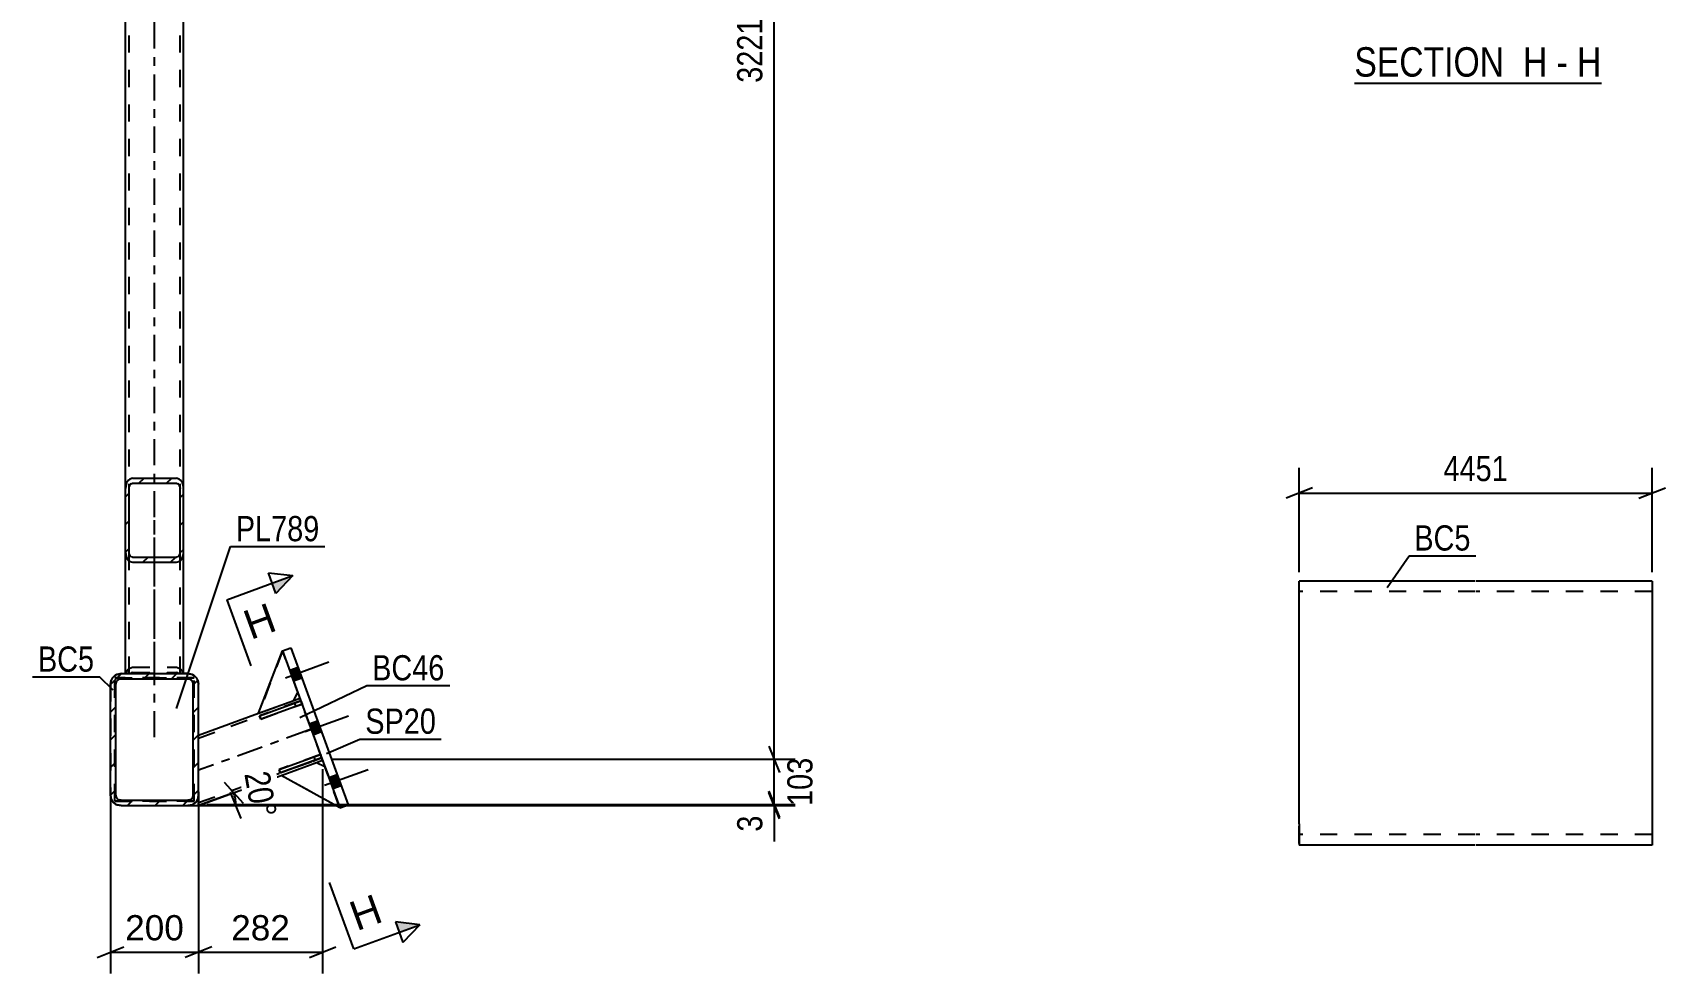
# Model space of a CAD drawing. Header units: millimetres. Extents: x 0 to 841, y 0 to 594.
# Drawn here: x 315.2 to 500.7, y 297.8 to 404.7 of the extents above; entities that cross this region are included whole.
import ezdxf

# ---------------------------------------------------------------- set-up
doc = ezdxf.new("R2010")
doc.units = ezdxf.units.MM
doc.linetypes.add('DXK_LINE_DOT2', pattern=[3.9198, 1.9599, -1.9599])
doc.linetypes.add('DXK_LINE_DOT3', pattern=[5.9187, 2.979, -0.9799, 0.9799, -0.9799])
doc.styles.add('Arial', font='ARIAL.TTF', dxfattribs={"height": 0.2})
doc.styles.add('Arial Narrow', font='ARIALN.TTF', dxfattribs={"height": 0.2})

# ---------------------------------------------------------------- blocks, each defined once
blk = doc.blocks.new('Unknown-318891736-19 - 1372')
at = {"color": 6, "linetype": 'Continuous'}
blk.add_line((465.35, 398.97), (493.42, 398.97), dxfattribs=at)
at = {"color": 0, "linetype": 'Continuous'}
for points in [[(483.46, 399.72), (483.46, 403.22), (465.35, 403.22), (465.35, 399.72)], [(487.28, 399.72), (487.28, 403.22), (484.51, 403.22), (484.51, 399.72)], [(489.6, 399.72), (489.6, 403.22), (488.33, 403.22), (488.33, 399.72)], [(493.42, 399.72), (493.42, 403.22), (490.65, 403.22), (490.65, 399.72)]]:
    blk.add_wipeout(points, dxfattribs=at)
at = {"color": 7, "linetype": 'Continuous', "style": 'Arial Narrow'}
for s, p in [('SECTION ', (465.35, 399.72)), ('H', (484.51, 399.72)), ('H', (490.65, 399.72)), ('-', (488.33, 399.72))]:
    blk.add_text(s, height=3.34, dxfattribs=at).set_placement(p)
blk = doc.blocks.new('Part-318891736-4527 - 4521')
at = {"color": 2, "linetype": 'Continuous'}
for p, q in [((340.83, 327.38), (343.56, 334.49)), ((340.83, 327.38), (344.83, 328.83)), ((344.83, 328.83), (345.27, 329.79))]:
    blk.add_line(p, q, dxfattribs=at)
at = {"color": 7, "linetype": 'DXK_LINE_DOT2'}
blk.add_line((345.27, 329.79), (343.56, 334.49), dxfattribs=at)
blk = doc.blocks.new('Part-318891736-4528 - 4521')
at = {"color": 7, "linetype": 'DXK_LINE_DOT2'}
for p, q in [((343.56, 334.49), (340.83, 327.38)), ((345.27, 329.79), (343.56, 334.49)), ((340.83, 327.38), (344.83, 328.83)), ((344.83, 328.83), (345.27, 329.79))]:
    blk.add_line(p, q, dxfattribs=at)
blk = doc.blocks.new('Part-318891736-4529 - 4521')
at = {"color": 7, "linetype": 'DXK_LINE_DOT2'}
for p, q in [((345.63, 328.81), (340.93, 327.1)), ((341.07, 326.72), (345.77, 328.43)), ((345.06, 328.17), (344.93, 328.55)), ((345.77, 328.43), (345.63, 328.81)), ((340.93, 327.1), (341.07, 326.72))]:
    blk.add_line(p, q, dxfattribs=at)
blk = doc.blocks.new('Part-318891736-4596 - 4521')
at = {"color": 2, "linetype": 'Continuous'}
for p, q in [((343.56, 334.49), (344.5, 334.83)), ((343.56, 334.49), (350.06, 316.64)), ((344.5, 334.83), (351, 316.98)), ((350.06, 316.64), (351, 316.98))]:
    blk.add_line(p, q, dxfattribs=at)
blk = doc.blocks.new('Part-318891736-4534 - 4521')
at = {"color": 2, "linetype": 'Continuous'}
for p, q in [((343.16, 320.99), (347.86, 322.7)), ((343.19, 320.89), (343.16, 320.99)), ((347.99, 322.32), (343.29, 320.61)), ((347.86, 322.7), (347.99, 322.32)), ((343.29, 320.61), (343.19, 320.89))]:
    blk.add_line(p, q, dxfattribs=at)
at = {"color": 7, "linetype": 'DXK_LINE_DOT2'}
for p, q in [((347.29, 322.07), (347.15, 322.44)), ((343.19, 320.89), (343.19, 320.89))]:
    blk.add_line(p, q, dxfattribs=at)
blk = doc.blocks.new('Part-318891736-4548 - 4521')
at = {"color": 7, "linetype": 'DXK_LINE_DOT2'}
for p, q in [((332.3, 476.39), (325.7, 476.39)), ((325.7, 455.34), (325.7, 476.39)), ((326.1, 331.89), (326.1, 476.39)), ((331.9, 331.89), (331.9, 476.39)), ((332.3, 455.34), (332.3, 476.39)), ((325.7, 331.89), (325.7, 352.93)), ((332.3, 331.89), (332.3, 352.93)), ((332.3, 331.89), (325.7, 331.89))]:
    blk.add_line(p, q, dxfattribs=at)
at = {"color": 7, "linetype": 'DXK_LINE_DOT3'}
blk.add_line((329, 331.89), (329, 476.39), dxfattribs=at)
at = {"color": 2, "linetype": 'Continuous'}
for p, q in [((325.7, 352.93), (325.7, 455.34)), ((332.3, 352.93), (332.3, 455.34))]:
    blk.add_line(p, q, dxfattribs=at)
blk = doc.blocks.new('Part-318891736-4553 - 4521')
at = {"color": 2, "linetype": 'Continuous'}
for p, q in [((343.4, 320.33), (347.39, 321.78)), ((347.39, 321.78), (348.35, 321.34)), ((350.06, 316.64), (343.4, 320.33))]:
    blk.add_line(p, q, dxfattribs=at)
at = {"color": 7, "linetype": 'DXK_LINE_DOT2'}
blk.add_line((350.06, 316.64), (348.35, 321.34), dxfattribs=at)
blk = doc.blocks.new('Part-318891736-4554 - 4521')
at = {"color": 7, "linetype": 'DXK_LINE_DOT2'}
for p, q in [((343.4, 320.33), (347.39, 321.78)), ((347.39, 321.78), (348.35, 321.34)), ((348.35, 321.34), (350.06, 316.64)), ((350.06, 316.64), (343.4, 320.33))]:
    blk.add_line(p, q, dxfattribs=at)
blk = doc.blocks.new('Part-318891736-4555 - 4521')
at = {"color": 7, "linetype": 'DXK_LINE_DOT2'}
for p, q in [((347.86, 322.7), (343.16, 320.99)), ((343.16, 320.99), (343.29, 320.61)), ((343.29, 320.61), (347.99, 322.32)), ((347.29, 322.07), (347.15, 322.44)), ((347.99, 322.32), (347.86, 322.7))]:
    blk.add_line(p, q, dxfattribs=at)
blk = doc.blocks.new('Part-318891736-4567 - 4521')
at = {"linetype": 'Continuous'}
h = blk.add_hatch(dxfattribs=at)
h.set_pattern_fill('', scale=0.7, style=0, pattern_type=0)
h.set_pattern_definition([(45, (325.7, 345.694), (-1.57154, 1.57154), [])])
h.paths.add_polyline_path([(325.7, 352.93), (325.7, 345.69), (325.76, 345.25), (325.93, 344.88), (326.19, 344.62), (326.5, 344.54), (331.5, 344.54), (331.81, 344.62), (332.07, 344.88), (332.24, 345.25), (332.3, 345.69), (332.3, 352.93), (332.24, 353.37), (332.07, 353.75), (331.81, 354), (331.5, 354.09), (326.5, 354.09), (326.19, 354), (325.93, 353.75), (325.76, 353.37)])
h.paths.add_polyline_path([(326.22, 353.34), (326.35, 353.46), (326.5, 353.51), (331.5, 353.51), (331.65, 353.46), (331.78, 353.34), (331.87, 353.15), (331.9, 352.93), (331.9, 345.69), (331.87, 345.47), (331.78, 345.28), (331.65, 345.16), (331.5, 345.12), (326.5, 345.12), (326.35, 345.16), (326.22, 345.28), (326.13, 345.47), (326.1, 345.69), (326.1, 352.93), (326.13, 353.15)])
at = {"color": 2, "linetype": 'Continuous'}
for p, q in [((325.76, 353.37), (325.7, 352.93)), ((325.7, 345.69), (325.7, 352.93)), ((326.1, 352.93), (326.13, 353.15)), ((326.1, 345.69), (326.1, 352.93)), ((326.5, 354.09), (326.19, 354)), ((326.35, 353.46), (326.5, 353.51)), ((326.5, 354.09), (331.5, 354.09)), ((326.5, 353.51), (331.5, 353.51)), ((331.81, 354), (331.5, 354.09)), ((331.5, 353.51), (331.65, 353.46)), ((331.87, 353.15), (331.9, 352.93)), ((331.9, 345.69), (331.9, 352.93)), ((332.3, 352.93), (332.24, 353.37)), ((332.3, 345.69), (332.3, 352.93)), ((325.7, 331.89), (325.7, 345.69)), ((325.7, 345.69), (325.76, 345.25)), ((326.13, 345.47), (326.1, 345.69)), ((326.5, 345.12), (326.35, 345.16)), ((326.5, 345.12), (331.5, 345.12)), ((331.65, 345.16), (331.5, 345.12)), ((331.9, 345.69), (331.87, 345.47)), ((332.24, 345.25), (332.3, 345.69)), ((332.3, 331.89), (332.3, 345.69)), ((326.19, 344.62), (326.5, 344.54)), ((326.5, 344.54), (331.5, 344.54)), ((331.5, 344.54), (331.81, 344.62))]:
    blk.add_line(p, q, dxfattribs=at)
at = {"color": 7, "linetype": 'DXK_LINE_DOT2'}
for p, q in [((325.7, 345.69), (325.7, 352.93)), ((326.1, 331.89), (326.1, 352.93)), ((331.9, 331.89), (331.9, 352.93)), ((332.3, 345.69), (332.3, 352.93)), ((325.76, 331.89), (325.93, 332.27)), ((325.93, 332.27), (326.19, 332.52)), ((326.19, 332.52), (326.5, 332.61)), ((326.5, 332.61), (331.5, 332.61)), ((331.5, 332.61), (331.81, 332.52)), ((331.81, 332.52), (332.07, 332.27)), ((332.07, 332.27), (332.24, 331.89)), ((332.3, 331.89), (325.7, 331.89)), ((326.35, 331.99), (326.24, 331.89)), ((326.5, 332.03), (326.35, 331.99)), ((326.5, 332.03), (331.5, 332.03)), ((331.65, 331.99), (331.5, 332.03)), ((331.76, 331.89), (331.65, 331.99))]:
    blk.add_line(p, q, dxfattribs=at)
at = {"color": 7, "linetype": 'DXK_LINE_DOT3'}
blk.add_line((329, 324.66), (329, 349.31), dxfattribs=at)
at = {"color": 2, "linetype": 'Continuous'}
for centre, radius, start, end in [((326.79, 353.13), 1.05, 124.1734, 166.5321), ((326.64, 353.03), 0.527, 124.1734, 166.5321), ((331.36, 353.03), 0.527, 13.4679, 55.8266), ((331.21, 353.13), 1.05, 13.4679, 55.8266), ((326.79, 345.5), 1.05, 193.4679, 235.8266), ((326.64, 345.6), 0.527, 193.4679, 235.8266), ((331.36, 345.6), 0.527, 304.1734, 346.5321), ((331.21, 345.5), 1.05, 304.1734, 346.5321)]:
    blk.add_arc(centre, radius, start, end, dxfattribs=at)
blk = doc.blocks.new('Part-318891736-4578 - 4521')
at = {"color": 7, "linetype": 'DXK_LINE_DOT2'}
for p, q in [((334, 324.57), (345.63, 328.81)), ((340.83, 327.38), (344.83, 328.83)), ((348.1, 322.04), (345.53, 329.09)), ((334, 318.09), (334, 324.89)), ((334, 324.55), (334, 324.57)), ((334, 317.23), (347.99, 322.32)), ((343.4, 320.33), (347.39, 321.78)), ((334, 317.1), (334, 317.3))]:
    blk.add_line(p, q, dxfattribs=at)
at = {"color": 2, "linetype": 'Continuous'}
for p, q in [((344.83, 328.83), (345.53, 329.09)), ((334, 324.89), (340.83, 327.38)), ((347.39, 321.78), (348.1, 322.04)), ((334, 316.91), (343.4, 320.33)), ((334, 317.3), (334, 318.09)), ((334, 316.96), (334, 317.3)), ((334, 316.91), (334, 316.96))]:
    blk.add_line(p, q, dxfattribs=at)
at = {"color": 7, "linetype": 'DXK_LINE_DOT3'}
blk.add_line((346.81, 325.56), (334, 320.9), dxfattribs=at)
blk = doc.blocks.new('Part-318891736-4583 - 4521')
at = {"linetype": 'Continuous'}
h = blk.add_hatch(dxfattribs=at)
h.set_pattern_fill('', scale=0.7, style=0, pattern_type=0)
h.set_pattern_definition([(45, (324, 318.0862), (-1.57154, 1.57154), [])])
h.paths.add_polyline_path([(324, 330.69), (324, 318.09), (324.09, 317.63), (324.35, 317.24), (324.74, 316.98), (325.2, 316.89), (332.8, 316.89), (333.26, 316.98), (333.65, 317.24), (333.91, 317.63), (334, 318.09), (334, 330.69), (333.91, 331.15), (333.65, 331.53), (333.26, 331.79), (332.8, 331.89), (325.2, 331.89), (324.74, 331.79), (324.35, 331.53), (324.09, 331.15)])
h.paths.add_polyline_path([(324.78, 331.11), (324.97, 331.24), (325.2, 331.29), (332.8, 331.29), (333.03, 331.24), (333.22, 331.11), (333.35, 330.92), (333.4, 330.69), (333.4, 318.09), (333.35, 317.86), (333.22, 317.66), (333.03, 317.53), (332.8, 317.49), (325.2, 317.49), (324.97, 317.53), (324.78, 317.66), (324.65, 317.86), (324.6, 318.09), (324.6, 330.69), (324.65, 330.92)])
at = {"color": 7, "linetype": 'DXK_LINE_DOT2'}
for p, q in [((324, 330.69), (324.09, 331.15)), ((324, 330.69), (324, 318.09)), ((324.65, 330.92), (324.6, 330.69)), ((324.6, 318.09), (324.6, 330.69)), ((324.74, 331.79), (325.2, 331.89)), ((325.2, 331.29), (324.97, 331.24)), ((332.8, 331.89), (325.2, 331.89)), ((325.2, 331.29), (332.8, 331.29)), ((332.8, 331.89), (333.26, 331.79)), ((333.03, 331.24), (332.8, 331.29)), ((333.4, 330.69), (333.35, 330.92)), ((333.4, 318.09), (333.4, 330.69)), ((333.91, 331.15), (334, 330.69)), ((334, 318.09), (334, 330.69)), ((324.09, 317.63), (324, 318.09)), ((324.6, 318.09), (324.65, 317.86)), ((324.97, 317.53), (325.2, 317.49)), ((325.2, 317.49), (332.8, 317.49)), ((332.8, 317.49), (333.03, 317.53)), ((333.35, 317.86), (333.4, 318.09)), ((334, 318.09), (333.91, 317.63)), ((325.2, 316.89), (324.74, 316.98)), ((325.2, 316.89), (332.8, 316.89)), ((333.26, 316.98), (332.8, 316.89))]:
    blk.add_line(p, q, dxfattribs=at)
at = {"color": 2, "linetype": 'Continuous'}
for p, q in [((324.09, 331.15), (324, 330.69)), ((324, 330.69), (324, 330.69)), ((324, 318.09), (324, 330.69)), ((324.6, 330.69), (324.65, 330.92)), ((324.6, 330.69), (324.6, 330.69)), ((324.6, 318.09), (324.6, 330.69)), ((325.2, 331.89), (324.74, 331.79)), ((324.97, 331.24), (325.2, 331.29)), ((325.2, 331.89), (325.2, 331.89)), ((325.2, 331.89), (332.8, 331.89)), ((325.2, 331.29), (325.2, 331.29)), ((325.2, 331.29), (332.8, 331.29)), ((332.8, 331.89), (332.8, 331.89)), ((333.26, 331.79), (332.8, 331.89)), ((332.8, 331.29), (332.8, 331.29)), ((332.8, 331.29), (333.03, 331.24)), ((333.35, 330.92), (333.4, 330.69)), ((333.4, 330.69), (333.4, 330.69)), ((333.4, 318.09), (333.4, 330.69)), ((334, 330.69), (333.91, 331.15)), ((334, 330.69), (334, 330.69)), ((334, 318.09), (334, 330.69)), ((324, 318.09), (324, 318.09)), ((324, 318.09), (324.09, 317.63)), ((324.6, 318.09), (324.6, 318.09)), ((324.65, 317.86), (324.6, 318.09)), ((325.2, 317.49), (324.97, 317.53)), ((325.2, 317.49), (325.2, 317.49)), ((325.2, 317.49), (332.8, 317.49)), ((333.03, 317.53), (332.8, 317.49)), ((332.8, 317.49), (332.8, 317.49)), ((333.4, 318.09), (333.35, 317.86)), ((333.4, 318.09), (333.4, 318.09)), ((333.91, 317.63), (334, 318.09)), ((334, 318.09), (334, 318.09)), ((324.74, 316.98), (325.2, 316.89)), ((325.2, 316.89), (325.2, 316.89)), ((325.2, 316.89), (332.8, 316.89)), ((332.8, 316.89), (333.26, 316.98)), ((332.8, 316.89), (332.8, 316.89))]:
    blk.add_line(p, q, dxfattribs=at)
at = {"color": 7, "linetype": 'DXK_LINE_DOT3'}
blk.add_line((329, 324.39), (329, 324.39), dxfattribs=at)
at = {"color": 7, "linetype": 'DXK_LINE_DOT2'}
for centre, radius, start, end in [((325.2, 330.69), 1.2, 112.5, 157.5), ((325.2, 330.69), 0.6, 112.5, 157.5), ((332.8, 330.69), 0.6, 22.5, 67.5), ((332.8, 330.69), 1.2, 22.5, 67.5), ((325.2, 318.09), 1.2, 202.5, 247.5), ((325.2, 318.09), 0.6, 202.5, 247.5), ((332.8, 318.09), 0.6, 292.5, 337.5), ((332.8, 318.09), 1.2, 292.5, 337.5)]:
    blk.add_arc(centre, radius, start, end, dxfattribs=at)
at = {"color": 2, "linetype": 'Continuous'}
for centre, radius, start, end in [((325.2, 330.69), 1.2, 112.5, 157.5), ((325.2, 330.69), 0.6, 112.5, 157.5), ((332.8, 330.69), 0.6, 22.5, 67.5), ((332.8, 330.69), 1.2, 22.5, 67.5), ((325.2, 318.09), 1.2, 202.5, 247.5), ((325.2, 318.09), 0.6, 202.5, 247.5), ((332.8, 318.09), 0.6, 292.5, 337.5), ((332.8, 318.09), 1.2, 292.5, 337.5)]:
    blk.add_arc(centre, radius, start, end, dxfattribs=at)
blk = doc.blocks.new('Bolt-318891736-4590 - 4521')
at = {"linetype": 'Continuous'}
for points in [[(345.75, 331.4), (345.31, 332.62), (344.37, 332.28), (344.81, 331.06)], [(345.75, 331.4), (345.31, 332.62), (344.37, 332.28), (344.81, 331.06)], [(345.75, 331.4), (345.31, 332.62), (344.37, 332.28), (344.81, 331.06)], [(347.97, 325.3), (347.53, 326.52), (346.59, 326.17), (347.04, 324.95)], [(347.97, 325.3), (347.53, 326.52), (346.59, 326.17), (347.04, 324.95)], [(350.2, 319.19), (349.75, 320.41), (348.81, 320.07), (349.26, 318.85)], [(350.2, 319.19), (349.75, 320.41), (348.81, 320.07), (349.26, 318.85)], [(350.2, 319.19), (349.75, 320.41), (348.81, 320.07), (349.26, 318.85)]]:
    blk.add_hatch(color=1, dxfattribs=at).paths.add_polyline_path(points)
at = {"color": 1, "linetype": 'Continuous'}
for p, q in [((343.88, 331.42), (348.82, 333.21)), ((343.88, 331.42), (348.82, 333.21)), ((343.88, 331.42), (348.82, 333.21)), ((344.37, 332.28), (345.31, 332.62)), ((344.37, 332.28), (345.31, 332.62)), ((344.37, 332.28), (345.31, 332.62)), ((344.81, 331.06), (345.75, 331.4)), ((344.81, 331.06), (345.75, 331.4)), ((344.81, 331.06), (345.75, 331.4)), ((346.11, 325.31), (351.04, 327.1)), ((346.11, 325.31), (351.04, 327.1)), ((346.59, 326.17), (347.53, 326.52)), ((346.59, 326.17), (347.53, 326.52)), ((347.04, 324.95), (347.97, 325.3)), ((347.04, 324.95), (347.97, 325.3)), ((348.33, 319.2), (353.26, 321)), ((348.33, 319.2), (353.26, 321)), ((348.33, 319.2), (353.26, 321)), ((348.81, 320.07), (349.75, 320.41)), ((348.81, 320.07), (349.75, 320.41)), ((348.81, 320.07), (349.75, 320.41)), ((349.26, 318.85), (350.2, 319.19)), ((349.26, 318.85), (350.2, 319.19)), ((349.26, 318.85), (350.2, 319.19))]:
    blk.add_line(p, q, dxfattribs=at)
blk = doc.blocks.new('Part-318891736-4606 - 4521')
at = {"color": 7, "linetype": 'DXK_LINE_DOT2'}
for p, q in [((324.5, 317.39), (324.5, 331.39)), ((333.5, 331.39), (324.5, 331.39)), ((324.5, 331.39), (333.5, 331.39)), ((333.5, 317.39), (333.5, 331.39)), ((333.5, 317.39), (324.5, 317.39)), ((324.5, 317.39), (333.5, 317.39))]:
    blk.add_line(p, q, dxfattribs=at)
blk = doc.blocks.new('Part-318891736-4658 - 4521')
at = {"color": 2, "linetype": 'Continuous'}
for p, q in [((340.93, 327.1), (345.63, 328.81)), ((345.77, 328.43), (341.07, 326.72)), ((345.63, 328.81), (345.77, 328.43)), ((341.04, 326.81), (340.93, 327.1)), ((341.07, 326.72), (341.04, 326.81))]:
    blk.add_line(p, q, dxfattribs=at)
at = {"color": 7, "linetype": 'DXK_LINE_DOT2'}
for p, q in [((345.06, 328.17), (344.93, 328.55)), ((341.04, 326.81), (341.04, 326.81))]:
    blk.add_line(p, q, dxfattribs=at)
blk = doc.blocks.new('Part-318891736-3544 - 3528')
at = {"color": 2, "linetype": 'Continuous'}
for p, q in [((479.09, 342.41), (459.09, 342.41)), ((459.09, 314.81), (459.09, 342.41)), ((499.19, 342.41), (479.19, 342.41)), ((499.19, 342.41), (499.19, 312.41)), ((459.09, 314.81), (459.09, 312.41)), ((479.09, 312.41), (459.09, 312.41)), ((499.19, 312.41), (479.19, 312.41))]:
    blk.add_line(p, q, dxfattribs=at)
at = {"color": 7, "linetype": 'DXK_LINE_DOT2'}
for p, q in [((479.09, 341.21), (459.09, 341.21)), ((499.19, 341.21), (479.19, 341.21)), ((459.09, 312.59), (459.09, 314.81)), ((459.09, 313.61), (459.09, 313.7)), ((479.09, 313.61), (459.09, 313.61)), ((499.19, 313.61), (479.19, 313.61)), ((499.19, 313.61), (499.19, 313.7))]:
    blk.add_line(p, q, dxfattribs=at)
blk = doc.blocks.new('StraightDimension-318891736-10469 - 4521')
at = {"color": 7, "linetype": 'Continuous'}
for p, q in [((398.82, 323.66), (400.02, 320.66)), ((349.09, 322.16), (402.27, 322.16)), ((399.42, 317.03), (399.42, 322.16)), ((400.02, 315.53), (398.82, 318.53)), ((335, 317.03), (402.27, 317.03))]:
    blk.add_line(p, q, dxfattribs=at)
at = {"color": 0}
blk.add_wipeout([(404.37, 322.94), (400.17, 322.94), (400.17, 316.25), (404.37, 316.25)], dxfattribs=at)
at = {"color": 3, "style": 'Arial Narrow'}
blk.add_text('103', height=2.863, rotation=90.0002, dxfattribs=at).set_placement((403.77, 316.85))
blk = doc.blocks.new('AngleDimension-318891736-4734 - 4521')
at = {"color": 7, "linetype": 'Continuous'}
for p, q in [((336.91, 319.57), (339.07, 317.16)), ((337.99, 318.36), (334, 316.91)), ((334.94, 317.25), (337.99, 318.36)), ((338.85, 315.41), (337.65, 318.41)), ((338.25, 316.91), (334, 316.91))]:
    blk.add_line(p, q, dxfattribs=at)
blk.add_arc((334, 316.91), 4.25, 360, 20, dxfattribs=at)
at = {"color": 0}
blk.add_wipeout([(339.63, 314.62), (343.77, 315.35), (342.64, 321.71), (338.51, 320.98)], dxfattribs=at)
at = {"color": 3, "style": 'Arial Narrow'}
blk.add_text('20°', height=2.863, rotation=-80.0021, dxfattribs=at).set_placement((339.2, 320.5))
blk = doc.blocks.new('StraightDimension-318891736-4873 - 4521')
at = {"color": 7, "linetype": 'Continuous'}
for p, q in [((348.1, 321.04), (348.1, 297.83)), ((334, 318.45), (334, 297.83)), ((335.5, 300.83), (332.5, 299.63)), ((346.6, 299.63), (349.6, 300.83)), ((334, 300.23), (348.1, 300.23))]:
    blk.add_line(p, q, dxfattribs=at)
at = {"color": 0}
blk.add_wipeout([(344.98, 300.98), (344.98, 305.18), (337.11, 305.18), (337.11, 300.98)], dxfattribs=at)
at = {"color": 3, "style": 'Arial'}
blk.add_text('282', height=2.865, dxfattribs=at).set_placement((337.71, 301.58))
blk = doc.blocks.new('StraightDimension-318891736-4874 - 4521')
at = {"color": 7, "linetype": 'Continuous'}
for p, q in [((324, 318.45), (324, 297.83)), ((334, 318.45), (334, 297.83)), ((322.5, 299.63), (325.5, 300.83)), ((335.5, 300.83), (332.5, 299.63)), ((324, 300.23), (334, 300.23))]:
    blk.add_line(p, q, dxfattribs=at)
at = {"color": 0}
blk.add_wipeout([(332.94, 300.98), (332.94, 305.18), (325.06, 305.18), (325.06, 300.98)], dxfattribs=at)
at = {"color": 3, "style": 'Arial'}
blk.add_text('200', height=2.865, dxfattribs=at).set_placement((325.66, 301.58))
blk = doc.blocks.new('StraightDimension-318891736-10468 - 4521')
at = {"color": 7, "linetype": 'Continuous'}
for p, q in [((400.02, 481.69), (398.82, 484.69)), ((335, 483.19), (401.82, 483.19)), ((399.42, 322.16), (399.42, 483.19)), ((398.82, 323.66), (400.02, 320.66)), ((349.09, 322.16), (401.82, 322.16))]:
    blk.add_line(p, q, dxfattribs=at)
at = {"color": 0}
blk.add_wipeout([(398.67, 406.93), (394.47, 406.93), (394.47, 398.42), (398.67, 398.42)], dxfattribs=at)
at = {"color": 3, "style": 'Arial Narrow'}
blk.add_text('3221', height=2.863, rotation=90.0002, dxfattribs=at).set_placement((398.07, 399.02))
blk = doc.blocks.new('StraightDimension-318891736-10470 - 4521')
at = {"color": 7, "linetype": 'Continuous'}
for p, q in [((398.82, 318.53), (400.02, 315.53)), ((400.02, 315.39), (398.82, 318.39)), ((332.43, 316.89), (401.82, 316.89)), ((335, 317.03), (401.82, 317.03)), ((399.42, 316.89), (399.42, 317.03))]:
    blk.add_line(p, q, dxfattribs=at)
at = {"color": 0}
blk.add_wipeout([(398.67, 316.36), (394.47, 316.36), (394.47, 313.33), (398.67, 313.33)], dxfattribs=at)
at = {"color": 7, "linetype": 'Continuous'}
blk.add_line((399.42, 316.89), (399.42, 312.81), dxfattribs=at)
blk.add_line((399.42, 316.89), (399.42, 312.81), dxfattribs=at)
at = {"color": 3, "style": 'Arial Narrow'}
blk.add_text('3', height=2.86, rotation=90.0002, dxfattribs=at).set_placement((398.07, 313.93))
blk = doc.blocks.new('StraightDimension-318891736-3548 - 3528')
at = {"color": 7, "linetype": 'Continuous'}
for p, q in [((459.09, 343.41), (459.09, 355.26)), ((499.19, 343.41), (499.19, 355.26)), ((460.59, 353.01), (457.59, 351.81)), ((497.69, 351.81), (500.69, 353.01)), ((459.09, 352.41), (499.19, 352.41))]:
    blk.add_line(p, q, dxfattribs=at)
at = {"color": 0}
blk.add_wipeout([(483.39, 353.16), (483.39, 357.36), (474.88, 357.36), (474.88, 353.16)], dxfattribs=at)
at = {"color": 3, "style": 'Arial Narrow'}
blk.add_text('4451', height=2.863, dxfattribs=at).set_placement((475.48, 353.76))
blk = doc.blocks.new('Mark-318891736-4592 - 4521')
at = {"color": 0}
blk.add_wipeout([(360.99, 325.05), (360.99, 328.05), (352.95, 328.05), (352.95, 325.05)], dxfattribs=at)
blk.add_wipeout([(360.99, 325.05), (360.99, 328.05), (352.95, 328.05), (352.95, 325.05)], dxfattribs=at)
at = {"color": 30, "linetype": 'Continuous'}
for p, q in [((348.53, 322.82), (352.35, 324.45)), ((352.35, 324.45), (361.59, 324.45))]:
    blk.add_line(p, q, dxfattribs=at)
at = {"color": 3, "style": 'Arial Narrow'}
blk.add_text('SP20', height=2.863, dxfattribs=at).set_placement((352.95, 325.05))
blk = doc.blocks.new('Mark-318891736-4574 - 4521')
at = {"color": 0}
blk.add_wipeout([(361.95, 331.12), (361.95, 334.12), (353.73, 334.12), (353.73, 331.12)], dxfattribs=at)
blk.add_wipeout([(361.95, 331.12), (361.95, 334.12), (353.73, 334.12), (353.73, 331.12)], dxfattribs=at)
at = {"color": 30, "linetype": 'Continuous'}
for p, q in [((345.52, 326.89), (353.13, 330.52)), ((353.13, 330.52), (362.55, 330.52))]:
    blk.add_line(p, q, dxfattribs=at)
at = {"color": 3, "style": 'Arial Narrow'}
blk.add_text('BC46', height=2.863, dxfattribs=at).set_placement((353.73, 331.12))
blk = doc.blocks.new('Mark-318891736-4579 - 4521')
at = {"color": 0}
blk.add_wipeout([(322.14, 332.11), (322.14, 335.11), (315.75, 335.11), (315.75, 332.11)], dxfattribs=at)
blk.add_wipeout([(322.14, 332.11), (322.14, 335.11), (315.75, 335.11), (315.75, 332.11)], dxfattribs=at)
at = {"color": 30, "linetype": 'Continuous'}
for p in [(315.15, 331.51), (324.31, 330.01)]:
    blk.add_line(p, (322.74, 331.51), dxfattribs=at)
at = {"color": 3, "style": 'Arial Narrow'}
blk.add_text('BC5', height=2.863, dxfattribs=at).set_placement((315.75, 332.11))
blk = doc.blocks.new('Mark-318891736-4602 - 4521')
at = {"color": 0}
blk.add_wipeout([(347.74, 346.93), (347.74, 349.93), (338.24, 349.93), (338.24, 346.93)], dxfattribs=at)
blk.add_wipeout([(347.74, 346.93), (347.74, 349.93), (338.24, 349.93), (338.24, 346.93)], dxfattribs=at)
at = {"color": 30, "linetype": 'Continuous'}
for p, q in [((331.5, 327.92), (337.64, 346.33)), ((337.64, 346.33), (348.34, 346.33))]:
    blk.add_line(p, q, dxfattribs=at)
at = {"color": 3, "style": 'Arial Narrow'}
blk.add_text('PL789', height=2.863, dxfattribs=at).set_placement((338.24, 346.93))
blk = doc.blocks.new('SectionMark-318891736-4920 - 4521')
at = {"linetype": 'Continuous'}
blk.add_hatch(color=6, dxfattribs=at).paths.add_polyline_path([(356.8, 302.5), (356.38, 303.67), (359.15, 303.36)])
at = {"color": 6, "linetype": 'Continuous'}
for p, q in [((341.94, 343.34), (344.71, 343.02)), ((359.15, 303.36), (356.38, 303.67)), ((356.38, 303.67), (357.23, 301.33)), ((359.15, 303.36), (357.23, 301.33))]:
    blk.add_line(p, q, dxfattribs=at)
at = {"color": 0, "linetype": 'Continuous'}
for points in [[(343.1, 336.85), (341.9, 340.14), (338.73, 338.99), (339.93, 335.7)], [(355.14, 303.76), (353.95, 307.05), (350.78, 305.89), (351.98, 302.61)]]:
    blk.add_wipeout(points, dxfattribs=at)
at = {"linetype": 'Continuous'}
blk.add_hatch(color=6, dxfattribs=at).paths.add_polyline_path([(342.79, 341), (342.37, 342.17), (344.71, 343.02)])
at = {"color": 6, "linetype": 'Continuous'}
for p, q in [((342.79, 341), (341.94, 343.34)), ((337.2, 340.29), (344.71, 343.02)), ((344.71, 343.02), (342.79, 341)), ((337.2, 340.29), (339.93, 332.77)), ((351.64, 300.62), (348.9, 308.14)), ((351.64, 300.62), (359.15, 303.36))]:
    blk.add_line(p, q, dxfattribs=at)
at = {"color": 3, "linetype": 'Continuous', "style": 'Arial'}
for p in [(339.93, 335.7), (351.98, 302.61)]:
    blk.add_text('H', height=3.34, rotation=20.002, dxfattribs=at).set_placement(p)
blk = doc.blocks.new('Mark-318891736-3540 - 3528')
at = {"color": 0}
blk.add_wipeout([(478.56, 345.87), (478.56, 348.87), (472.16, 348.87), (472.16, 345.87)], dxfattribs=at)
blk.add_wipeout([(478.56, 345.87), (478.56, 348.87), (472.16, 348.87), (472.16, 345.87)], dxfattribs=at)
at = {"color": 30, "linetype": 'Continuous'}
for p, q in [((469.08, 341.69), (471.56, 345.27)), ((471.56, 345.27), (479.16, 345.27))]:
    blk.add_line(p, q, dxfattribs=at)
at = {"color": 3, "style": 'Arial Narrow'}
blk.add_text('BC5', height=2.863, dxfattribs=at).set_placement((472.16, 345.87))

msp = doc.modelspace()

# ---------------------------------------------------------------- block references
for name in ['Part-318891736-4548 - 4521', 'Unknown-318891736-19 - 1372', 'StraightDimension-318891736-3548 - 3528', 'Part-318891736-4567 - 4521', 'Part-318891736-3544 - 3528', 'Part-318891736-4527 - 4521', 'Part-318891736-4528 - 4521', 'Part-318891736-4596 - 4521', 'Bolt-318891736-4590 - 4521', 'Part-318891736-4583 - 4521', 'Part-318891736-4606 - 4521', 'Part-318891736-4578 - 4521', 'Part-318891736-4529 - 4521', 'Part-318891736-4658 - 4521', 'Part-318891736-4534 - 4521', 'Part-318891736-4555 - 4521', 'Part-318891736-4553 - 4521', 'Part-318891736-4554 - 4521']:
    msp.add_blockref(name, (0, 0))

# ---------------------------------------------------------------- next in the draw order: block references
for name in ['Mark-318891736-3540 - 3528', 'Mark-318891736-4579 - 4521', 'StraightDimension-318891736-10469 - 4521']:
    msp.add_blockref(name, (0, 0))

# ---------------------------------------------------------------- next in the draw order: block references
msp.add_blockref('AngleDimension-318891736-4734 - 4521', (0, 0))

# ---------------------------------------------------------------- next in the draw order: block references
msp.add_blockref('StraightDimension-318891736-4873 - 4521', (0, 0))

# ---------------------------------------------------------------- next in the draw order: block references
for name in ['StraightDimension-318891736-10468 - 4521', 'StraightDimension-318891736-4874 - 4521']:
    msp.add_blockref(name, (0, 0))

# ---------------------------------------------------------------- next in the draw order: block references
for name in ['Mark-318891736-4592 - 4521', 'StraightDimension-318891736-10470 - 4521']:
    msp.add_blockref(name, (0, 0))

# ---------------------------------------------------------------- next in the draw order: block references
msp.add_blockref('Mark-318891736-4574 - 4521', (0, 0))

# ---------------------------------------------------------------- next in the draw order: block references
msp.add_blockref('Mark-318891736-4602 - 4521', (0, 0))

# ---------------------------------------------------------------- next in the draw order: block references
msp.add_blockref('SectionMark-318891736-4920 - 4521', (0, 0))

doc.saveas('drawing.dxf')
